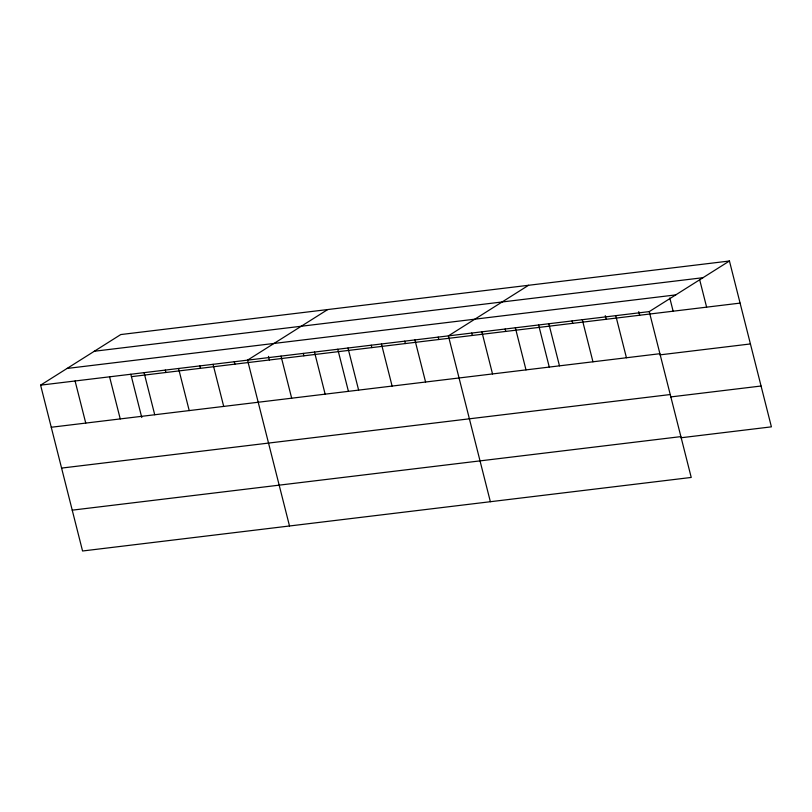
<?xml version="1.0" encoding="UTF-8"?>
<svg xmlns="http://www.w3.org/2000/svg" width="812" height="812" viewBox="0 0 812 812"><rect width="100%" height="100%" fill="white"/><g stroke="black" fill="none" stroke-linecap="round" stroke-linejoin="round"><path stroke-width="1.22" d="M729.44 261.007L649.255 311.605L691.225 477.446L82.56 550.993L40.6 385.152L120.775 334.554L729.44 261.007L771.4 426.848L680.892 437.78M327.723 309.545L247.548 360.152L289.508 525.983M528.582 285.276L448.397 335.874L490.367 501.714M94.324 351.251L702.979 277.704M67.061 368.455L675.716 294.908M40.6 385.152L649.255 311.605M131.432 376.656L740.087 303.109M51.257 427.254L659.912 353.707M659.912 354.874L750.42 343.943M61.59 468.088L670.245 394.541M670.56 396.946L761.067 386.015M72.227 510.159L680.892 436.612M699.609 279.49L706.613 307.149M669.788 297.963L673.138 311.199M638.75 311.635L639.663 315.239M615.78 315.655L626.438 357.757M605.275 315.675L606.188 319.289M582.305 319.695L592.953 361.797M572.105 320.923L572.714 323.338M548.831 323.744L559.478 365.847M538.62 324.973L549.257 367.014M515.356 327.784L526.003 369.886M505.145 329.022L505.754 331.428M481.871 331.834L492.529 373.936M471.67 333.062L472.279 335.468M438.196 337.112L438.805 339.517M414.922 339.923L425.579 382.026M404.721 341.152L405.33 343.557M381.447 343.973L392.105 386.065M371.246 345.202L371.855 347.607M347.972 348.013L358.63 390.115M337.772 349.241L348.409 391.282M314.498 352.063L325.145 394.155M303.282 353.413L303.881 355.818M281.023 356.103L291.67 398.205M268.478 356.377L269.391 359.98M234.292 361.746L234.901 364.152M213.048 364.314L223.706 406.416M199.803 365.918L200.412 368.323M178.559 368.486L189.216 410.588M165.313 370.079L165.922 372.485M144.069 372.647L154.727 414.749M130.823 374.251L141.765 417.49M109.579 376.819L120.237 418.921M75.09 380.99L85.747 423.093"/></g></svg>
